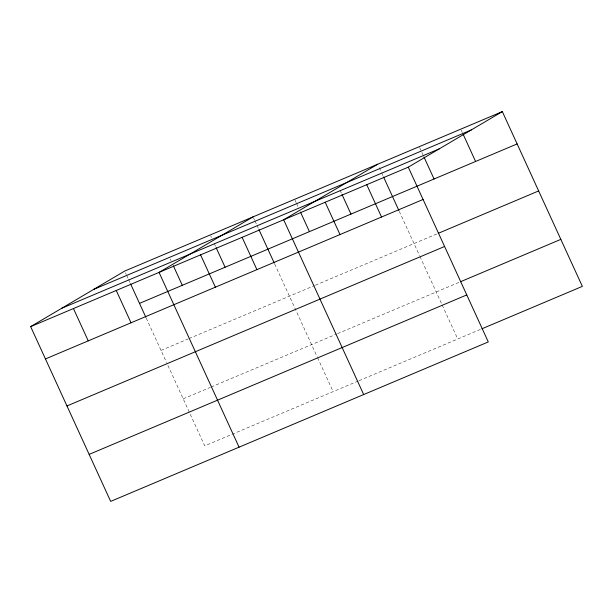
<?xml version="1.0" encoding="UTF-8"?>
<svg xmlns="http://www.w3.org/2000/svg" width="613" height="613" viewBox="0 0 613 613"><rect width="100%" height="100%" fill="white"/><g stroke="black" fill="none" stroke-linecap="round" stroke-linejoin="round"><path stroke-width="0.46" stroke-dasharray="3.06 2.3" d="M161.027 350.398L188.099 338.958M188.973 338.591L314.515 285.581M315.381 285.214L437.398 233.691M183.203 398.833L210.274 387.401M211.148 387.025L336.69 334.016M337.556 333.648L459.574 282.126M358.214 381.025L204.719 445.843L166.966 363.371M359.08 380.665L481.098 329.135M461.183 129.994L462.348 132.546M419.644 147.534L423.146 155.189M379.271 167.633L381.217 171.885M381.608 172.736L383.163 176.138M399.285 211.347L419.576 255.667M419.974 256.533L441.789 304.178M442.188 305.052L457.735 339.004M340.069 190.275L341.625 193.677M295.029 200.16L296.194 202.711M296.585 203.562L298.14 206.964M253.483 217.699L254.656 220.251M255.046 221.101L256.602 224.504M256.993 225.354L258.548 228.756M274.67 263.965L317.174 356.804M317.572 357.67L333.12 391.623M210.688 235.775L211.47 237.476M214.19 243.43L215.753 246.832M170.23 258.947L171.004 260.648M125.481 272.77L126.263 274.471M126.653 275.321L128.209 278.723M128.6 279.574L130.155 282.976M146.277 318.185L166.567 362.505"/><path stroke-width="0.92" d="M502.331 111.604L408.281 167.157L488.293 341.931L110.669 501.396L30.65 326.622L124.707 271.069L502.331 111.604L582.35 286.378L481.964 328.767M253.1 216.849L159.043 272.402L239.062 447.176M377.715 164.23L283.658 219.783L363.678 394.557M93.666 289.397L471.297 129.941M61.691 308.285L439.314 148.829M30.65 326.622L408.281 167.157M139.503 303.381L517.127 143.925M45.446 358.934L423.077 199.478M438.264 233.323L538.651 190.934M66.97 405.952L444.594 246.487M460.44 281.758L560.826 239.369M89.146 454.386L466.777 294.922M463.129 134.247L475.588 161.464M423.928 156.89L434.05 179.004M383.554 176.988L398.887 210.474M366.735 184.697L381.539 217.017M342.016 194.528L350.973 214.09M325.196 202.236L339.993 234.557M300.477 212.067L309.435 231.63M258.939 229.607L274.272 263.1M242.12 237.323L256.916 269.643M216.144 247.683L225.094 267.237M200.581 254.862L215.378 287.183M173.341 265.751L182.299 285.313M130.546 283.827L145.879 317.312M116.248 290.478L131.044 322.79M73.445 308.546L88.241 340.866"/></g></svg>
